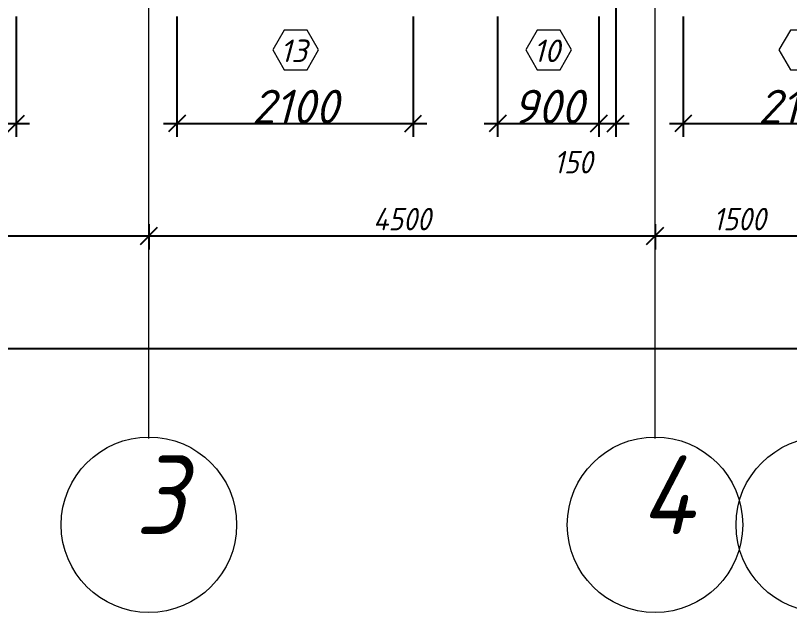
# Model space of a CAD drawing. Header units: millimetres. Extents: x 12986 to 523328, y -9759 to 30092.
# Drawn here: x 402255 to 409136, y -9567 to -4259 of the extents above; entities that cross this region are included whole.
import ezdxf

# ---------------------------------------------------------------- set-up
doc = ezdxf.new("R2010")
doc.units = ezdxf.units.MM
for name, color, linetype, lineweight in [('A-ANNO-DIMS', 7, 'Continuous', 9), ('A-GLAZ-IDEN', 7, 'Continuous', 9), ('Оси', 7, 'Continuous', 9), ('Оси-1', 7, 'Continuous', 20)]:
    doc.layers.add(name, color=color, linetype=linetype, lineweight=lineweight)
doc.styles.add('ISOCPEUR_I', font='isocpeui.ttf', dxfattribs={"height": 250})
doc.styles.add('ISOCPEUR_I_2', font='isocpeui.ttf', dxfattribs={"height": 300})
doc.styles.add('ISOCPEUR_I_3', font='isocpeui.ttf', dxfattribs={"width": 0.9, "height": 200})
doc.dimstyles.new('ISO-2_0_0_9К_СРЕДНИЙ_1', dxfattribs={"dimscale": 304.8, "dimtxt": 199.196235, "dimasz": 0.492126, "dimexe": 0.393701, "dimexo": 0, "dimgap": 0, "dimtad": 1, "dimdec": 0, "dimzin": 0, "dimdsep": 46, "dimtxsty": 'ISOCPEUR_I_3', "dimblk1": 'OBLIQUE', "dimblk2": 'OBLIQUE', "dimsah": 1, "dimcen": 0.09, "dimdle": 0.393701, "dimazin": 0, "dimtfac": 1, "dimtdec": 4, "dimtix": 1, "dimtmove": 2, "dimatfit": 3, "dimfxl": 1, "dimtvp": 1, "dimtolj": 1, "dimtzin": 0, "dimarcsym": 2})
doc.dimstyles.new('ISO-2_0_0_9К_СРЕДНИЙ_2', dxfattribs={"dimscale": 304.8, "dimtxt": 199.196235, "dimasz": 0.492126, "dimexe": 0.393701, "dimexo": 0, "dimgap": 0, "dimtad": 1, "dimdec": 0, "dimzin": 0, "dimdsep": 46, "dimtxsty": 'ISOCPEUR_I_2', "dimblk1": 'OBLIQUE', "dimblk2": 'OBLIQUE', "dimsah": 1, "dimcen": 0.09, "dimdle": 0.393701, "dimazin": 0, "dimtfac": 1, "dimtdec": 4, "dimtix": 1, "dimtmove": 0, "dimatfit": 3, "dimfxl": 1, "dimtvp": 1, "dimtolj": 1, "dimtzin": 0, "dimarcsym": 2})
doc.dimstyles.new('ISO-2_0_0_9К_СРЕДНИЙ_ФОН', dxfattribs={"dimscale": 304.8, "dimtxt": 199.196235, "dimasz": 0.492126, "dimexe": 0.393701, "dimexo": 0, "dimgap": 0.164042, "dimtad": 1, "dimdec": 0, "dimdsep": 46, "dimtxsty": 'ISOCPEUR_I_3', "dimblk1": 'OBLIQUE', "dimblk2": 'OBLIQUE', "dimsah": 1, "dimcen": 0.09, "dimdle": 0.393701, "dimazin": 0, "dimtfac": 1, "dimtdec": 4, "dimtix": 1, "dimtmove": 1, "dimatfit": 3, "dimfxl": 1, "dimtvp": 1, "dimtfill": 1, "dimtolj": 1, "dimtzin": 0, "dimarcsym": 2})
doc.dimstyles.new('ISO-2_0_0_9К_СРЕДНИЙ_ФОН_2', dxfattribs={"dimscale": 304.8, "dimtxt": 199.196235, "dimasz": 0.492126, "dimexe": 0.393701, "dimexo": 0, "dimgap": 0.164042, "dimtad": 1, "dimdec": 0, "dimdsep": 46, "dimtxsty": 'ISOCPEUR_I_3', "dimblk1": 'OBLIQUE', "dimblk2": 'OBLIQUE', "dimsah": 1, "dimcen": 0.09, "dimdle": 0.393701, "dimazin": 0, "dimtfac": 1, "dimtdec": 4, "dimtix": 1, "dimtmove": 2, "dimatfit": 3, "dimfxl": 1, "dimtvp": 1, "dimtfill": 1, "dimtolj": 1, "dimtzin": 0, "dimarcsym": 2})

# ---------------------------------------------------------------- blocks, each defined once
blk = doc.blocks.new('Ось сетки - Круг_Ø6_00__ISO-2_5_0_9K_ кружки поменьше-23056867-АР1_1_Кладочный план 3 этажа')
at = {"layer": 'Оси'}
blk.add_circle((0, 0), 2.6, dxfattribs=at)
blk = doc.blocks.new('_Oblique')
at = {"color": 0, "linetype": 'ByBlock', "lineweight": -2}
blk.add_line((-0.5, -0.5), (0.5, 0.5), dxfattribs=at)
blk = doc.blocks.new('*D3389')
at = {"layer": 'A-ANNO-DIMS', "color": 0, "lineweight": -2, "transparency": 16777216}
for p, q in [((399140.8, -6113.4), (399140.8, -6339.4)), ((403440.8, -6113.4), (403440.8, -6339.4)), ((399020.8, -6219.4), (403560.8, -6219.4))]:
    blk.add_line(p, q, dxfattribs=at)
at = {"layer": 'Defpoints', "color": 0, "transparency": 16777216}
for p in [(399140.8, -6113.4), (403440.8, -6113.4), (403440.8, -6219.4)]:
    blk.add_point(p, dxfattribs=at)
at = {"layer": 'A-ANNO-DIMS', "color": 0, "lineweight": -2, "transparency": 16777216, "xscale": 150, "yscale": 150, "zscale": 150, "rotation": 180}
blk.add_blockref('_Oblique', (399140.8, -6219.4), dxfattribs=at)
at = {"layer": 'A-ANNO-DIMS', "color": 0, "lineweight": -2, "transparency": 16777216, "xscale": 150, "yscale": 150, "zscale": 150}
blk.add_blockref('_Oblique', (403440.8, -6219.4), dxfattribs=at)
at = {"layer": 'A-ANNO-DIMS', "color": 0, "transparency": 16777216, "insert": (401290.8, -6069.4), "char_height": 200, "width": 625.17, "attachment_point": 5, "style": 'ISOCPEUR_I_3', "bg_fill": 3, "box_fill_scale": 1.1, "bg_fill_color": 256, "bg_fill_true_color": 13158600, "bg_fill_transparency": 0}
blk.add_mtext('\\A1;4300', dxfattribs=at)
blk = doc.blocks.new('*D3390')
at = {"layer": 'A-ANNO-DIMS', "color": 0, "lineweight": -2, "transparency": 16777216}
for p, q in [((403440.8, -6113.4), (403440.8, -6339.4)), ((407940.8, -6113.4), (407940.8, -6339.4)), ((403320.8, -6219.4), (408060.8, -6219.4))]:
    blk.add_line(p, q, dxfattribs=at)
at = {"layer": 'Defpoints', "color": 0, "transparency": 16777216}
for p in [(403440.8, -6113.4), (407940.8, -6113.4), (407940.8, -6219.4)]:
    blk.add_point(p, dxfattribs=at)
at = {"layer": 'A-ANNO-DIMS', "color": 0, "lineweight": -2, "transparency": 16777216, "xscale": 150, "yscale": 150, "zscale": 150, "rotation": 180}
blk.add_blockref('_Oblique', (403440.8, -6219.4), dxfattribs=at)
at = {"layer": 'A-ANNO-DIMS', "color": 0, "lineweight": -2, "transparency": 16777216, "xscale": 150, "yscale": 150, "zscale": 150}
blk.add_blockref('_Oblique', (407940.8, -6219.4), dxfattribs=at)
at = {"layer": 'A-ANNO-DIMS', "color": 0, "transparency": 16777216, "insert": (405690.8, -6069.4), "char_height": 200, "width": 625.17, "attachment_point": 5, "style": 'ISOCPEUR_I_3', "bg_fill": 3, "box_fill_scale": 1.1, "bg_fill_color": 256, "bg_fill_true_color": 13158600, "bg_fill_transparency": 0}
blk.add_mtext('\\A1;4500', dxfattribs=at)
blk = doc.blocks.new('*D3391')
at = {"layer": 'A-ANNO-DIMS', "color": 0, "lineweight": -2, "transparency": 16777216}
for p, q in [((407940.8, -6113.4), (407940.8, -6339.4)), ((409440.8, -6113.4), (409440.8, -6339.4)), ((407820.8, -6219.4), (409560.8, -6219.4))]:
    blk.add_line(p, q, dxfattribs=at)
at = {"layer": 'Defpoints', "color": 0, "transparency": 16777216}
for p in [(407940.8, -6113.4), (409440.8, -6113.4), (409440.8, -6219.4)]:
    blk.add_point(p, dxfattribs=at)
at = {"layer": 'A-ANNO-DIMS', "color": 0, "lineweight": -2, "transparency": 16777216, "xscale": 150, "yscale": 150, "zscale": 150, "rotation": 180}
blk.add_blockref('_Oblique', (407940.8, -6219.4), dxfattribs=at)
at = {"layer": 'A-ANNO-DIMS', "color": 0, "lineweight": -2, "transparency": 16777216, "xscale": 150, "yscale": 150, "zscale": 150}
blk.add_blockref('_Oblique', (409440.8, -6219.4), dxfattribs=at)
at = {"layer": 'A-ANNO-DIMS', "color": 0, "transparency": 16777216, "insert": (408690.8, -6069.4), "char_height": 200, "width": 560.814, "attachment_point": 5, "style": 'ISOCPEUR_I_3', "bg_fill": 3, "box_fill_scale": 1.1, "bg_fill_color": 256, "bg_fill_true_color": 13158600, "bg_fill_transparency": 0}
blk.add_mtext('\\A1;1500', dxfattribs=at)
blk = doc.blocks.new('*D3429')
at = {"layer": 'A-ANNO-DIMS', "color": 0, "lineweight": -2, "transparency": 16777216}
for p, q in [((395540.8, -7113), (395540.8, -7339.1)), ((520440.8, -7113), (520440.8, -7339.1)), ((395420.8, -7219.1), (456288.4, -7219.1)), ((520560.8, -7219.1), (457110.2, -7219.1))]:
    blk.add_line(p, q, dxfattribs=at)
at = {"layer": 'Defpoints', "color": 0, "transparency": 16777216}
for p in [(395540.8, -7113), (520440.8, -7113), (520440.8, -7219.1)]:
    blk.add_point(p, dxfattribs=at)
at = {"layer": 'A-ANNO-DIMS', "color": 0, "lineweight": -2, "transparency": 16777216, "xscale": 150, "yscale": 150, "zscale": 150, "rotation": 180}
blk.add_blockref('_Oblique', (395540.8, -7219.1), dxfattribs=at)
at = {"layer": 'A-ANNO-DIMS', "color": 0, "lineweight": -2, "transparency": 16777216, "xscale": 150, "yscale": 150, "zscale": 150}
blk.add_blockref('_Oblique', (520440.8, -7219.1), dxfattribs=at)
at = {"layer": 'A-ANNO-DIMS', "color": 0, "transparency": 16777216, "insert": (456258, -6907.8), "char_height": 200, "width": 882.593, "attachment_point": 1, "line_spacing_factor": 1.149209, "style": 'ISOCPEUR_I_3', "bg_fill": 3, "box_fill_scale": 1.1, "bg_fill_color": 256, "bg_fill_true_color": 13158600, "bg_fill_transparency": 0}
blk.add_mtext('\\A1;124900', dxfattribs=at)
blk = doc.blocks.new('AAR_СКБ_Марка_Окна_Перемычка и проем - Марка проема-25443838-АР1_1_Кладочный план 3 этажа')
at = {"layer": 'A-GLAZ-IDEN'}
for p, q in [((-0.968, -0.984), (-1.986, -2.747)), ((1.067, -0.984), (-0.968, -0.984)), ((2.085, -2.747), (1.067, -0.984)), ((-1.986, -2.747), (-0.968, -4.509)), ((1.067, -4.509), (2.085, -2.747)), ((-0.968, -4.509), (1.067, -4.509))]:
    blk.add_line(p, q, dxfattribs=at)
blk = doc.blocks.new('*D3816')
at = {"layer": 'A-ANNO-DIMS', "color": 0, "lineweight": -2, "transparency": 16777216}
for p, q in [((408190.8, -4269.3), (408190.8, -5339.3)), ((410290.8, -4269.3), (410290.8, -5339.3)), ((408070.8, -5219.3), (410410.8, -5219.3))]:
    blk.add_line(p, q, dxfattribs=at)
at = {"layer": 'Defpoints', "color": 0, "transparency": 16777216}
for p in [(408190.8, -4269.3), (410290.8, -4269.3), (410290.8, -5219.3)]:
    blk.add_point(p, dxfattribs=at)
at = {"layer": 'A-ANNO-DIMS', "color": 0, "lineweight": -2, "transparency": 16777216, "xscale": 150, "yscale": 150, "zscale": 150, "rotation": 180}
blk.add_blockref('_Oblique', (408190.8, -5219.3), dxfattribs=at)
at = {"layer": 'A-ANNO-DIMS', "color": 0, "lineweight": -2, "transparency": 16777216, "xscale": 150, "yscale": 150, "zscale": 150}
blk.add_blockref('_Oblique', (410290.8, -5219.3), dxfattribs=at)
at = {"layer": 'A-ANNO-DIMS', "color": 0, "transparency": 16777216, "insert": (409240.8, -5069.3), "char_height": 300, "width": 560.814, "attachment_point": 5, "style": 'ISOCPEUR_I_2'}
blk.add_mtext('\\A1;2100', dxfattribs=at)
blk = doc.blocks.new('*D3817')
at = {"layer": 'A-ANNO-DIMS', "color": 0, "lineweight": -2, "transparency": 16777216}
for p, q in [((406540.8, -4269.3), (406540.8, -5339.3)), ((407440.8, -4269.3), (407440.8, -5339.3)), ((406420.8, -5219.3), (407560.8, -5219.3))]:
    blk.add_line(p, q, dxfattribs=at)
at = {"layer": 'Defpoints', "color": 0, "transparency": 16777216}
for p in [(406540.8, -4269.3), (407440.8, -4269.3), (407440.8, -5219.3)]:
    blk.add_point(p, dxfattribs=at)
at = {"layer": 'A-ANNO-DIMS', "color": 0, "lineweight": -2, "transparency": 16777216, "xscale": 150, "yscale": 150, "zscale": 150, "rotation": 180}
blk.add_blockref('_Oblique', (406540.8, -5219.3), dxfattribs=at)
at = {"layer": 'A-ANNO-DIMS', "color": 0, "lineweight": -2, "transparency": 16777216, "xscale": 150, "yscale": 150, "zscale": 150}
blk.add_blockref('_Oblique', (407440.8, -5219.3), dxfattribs=at)
at = {"layer": 'A-ANNO-DIMS', "color": 0, "transparency": 16777216, "insert": (406990.8, -5069.3), "char_height": 300, "width": 455.087, "attachment_point": 5, "style": 'ISOCPEUR_I_2'}
blk.add_mtext('\\A1;900', dxfattribs=at)
blk = doc.blocks.new('*D3818')
at = {"layer": 'A-ANNO-DIMS', "color": 0, "lineweight": -2, "transparency": 16777216}
for p, q in [((407590.8, -3969.3), (407590.8, -5339.3)), ((407440.8, -4269.3), (407440.8, -5339.3)), ((407320.8, -5219.3), (407710.8, -5219.3))]:
    blk.add_line(p, q, dxfattribs=at)
at = {"layer": 'Defpoints', "color": 0, "transparency": 16777216}
for p in [(407590.8, -3969.3), (407440.8, -4269.3), (407590.8, -5219.3)]:
    blk.add_point(p, dxfattribs=at)
at = {"layer": 'A-ANNO-DIMS', "color": 0, "lineweight": -2, "transparency": 16777216, "xscale": 150, "yscale": 150, "zscale": 150, "rotation": 180}
blk.add_blockref('_Oblique', (407440.8, -5219.3), dxfattribs=at)
at = {"layer": 'A-ANNO-DIMS', "color": 0, "lineweight": -2, "transparency": 16777216, "xscale": 150, "yscale": 150, "zscale": 150}
blk.add_blockref('_Oblique', (407590.8, -5219.3), dxfattribs=at)
at = {"layer": 'A-ANNO-DIMS', "color": 0, "transparency": 16777216, "insert": (407040.8, -5463.4), "char_height": 200, "width": 409.118, "attachment_point": 1, "line_spacing_factor": 1.149209, "style": 'ISOCPEUR_I_3'}
blk.add_mtext('\\A1;150', dxfattribs=at)
blk = doc.blocks.new('*D3819')
at = {"layer": 'A-ANNO-DIMS', "color": 0, "lineweight": -2, "transparency": 16777216}
for p, q in [((403690.6, -4269.3), (403690.6, -5339.3)), ((405790.6, -4269.3), (405790.6, -5339.3)), ((403570.6, -5219.3), (405910.6, -5219.3))]:
    blk.add_line(p, q, dxfattribs=at)
at = {"layer": 'Defpoints', "color": 0, "transparency": 16777216}
for p in [(403690.6, -4269.3), (405790.6, -4269.3), (405790.6, -5219.3)]:
    blk.add_point(p, dxfattribs=at)
at = {"layer": 'A-ANNO-DIMS', "color": 0, "lineweight": -2, "transparency": 16777216, "xscale": 150, "yscale": 150, "zscale": 150, "rotation": 180}
blk.add_blockref('_Oblique', (403690.6, -5219.3), dxfattribs=at)
at = {"layer": 'A-ANNO-DIMS', "color": 0, "lineweight": -2, "transparency": 16777216, "xscale": 150, "yscale": 150, "zscale": 150}
blk.add_blockref('_Oblique', (405790.6, -5219.3), dxfattribs=at)
at = {"layer": 'A-ANNO-DIMS', "color": 0, "transparency": 16777216, "insert": (404740.6, -5069.3), "char_height": 300, "width": 560.814, "attachment_point": 5, "style": 'ISOCPEUR_I_2'}
blk.add_mtext('\\A1;2100', dxfattribs=at)
blk = doc.blocks.new('*D3820')
at = {"layer": 'A-ANNO-DIMS', "color": 0, "lineweight": -2, "transparency": 16777216}
for p, q in [((399160.8, -4269.3), (399160.8, -5339.3)), ((402260.8, -4269.3), (402260.8, -5339.3)), ((399040.8, -5219.3), (402380.8, -5219.3))]:
    blk.add_line(p, q, dxfattribs=at)
at = {"layer": 'Defpoints', "color": 0, "transparency": 16777216}
for p in [(399160.8, -4269.3), (402260.8, -4269.3), (402260.8, -5219.3)]:
    blk.add_point(p, dxfattribs=at)
at = {"layer": 'A-ANNO-DIMS', "color": 0, "lineweight": -2, "transparency": 16777216, "xscale": 150, "yscale": 150, "zscale": 150, "rotation": 180}
blk.add_blockref('_Oblique', (399160.8, -5219.3), dxfattribs=at)
at = {"layer": 'A-ANNO-DIMS', "color": 0, "lineweight": -2, "transparency": 16777216, "xscale": 150, "yscale": 150, "zscale": 150}
blk.add_blockref('_Oblique', (402260.8, -5219.3), dxfattribs=at)
at = {"layer": 'A-ANNO-DIMS', "color": 0, "transparency": 16777216, "insert": (400710.8, -5069.3), "char_height": 300, "width": 560.814, "attachment_point": 5, "style": 'ISOCPEUR_I_2'}
blk.add_mtext('\\A1;3100', dxfattribs=at)

msp = doc.modelspace()

# ---------------------------------------------------------------- linework, layer by layer
at = {"layer": 'Оси-1'}
for p, q in [((403440.80852, -8019.25359), (403440.80852, 24767.68957)), ((407940.80852, -8019.25359), (407940.80852, 24767.68957))]:
    msp.add_line(p, q, dxfattribs=at)

# ---------------------------------------------------------------- block references
at = {"layer": 'A-GLAZ-IDEN', "xscale": 99.99999999999993, "yscale": 99.99999999999993, "zscale": 99.99999999999993}
for p in [(404740.55198, -4290.6025), (406990.80856, -4290.6025), (409240.80852, -4290.6025)]:
    msp.add_blockref('AAR_СКБ_Марка_Окна_Перемычка и проем - Марка проема-25443838-АР1_1_Кладочный план 3 этажа', p, dxfattribs=at)
at = {"layer": 'Оси', "xscale": 300, "yscale": 300, "zscale": 99.99999999999993}
for p in [(403440.80852, -8786.50718), (407940.80852, -8786.50718), (409440.80852, -8786.50718)]:
    msp.add_blockref('Ось сетки - Круг_Ø6_00__ISO-2_5_0_9K_ кружки поменьше-23056867-АР1_1_Кладочный план 3 этажа', p, dxfattribs=at)

# ---------------------------------------------------------------- texts
at = {"layer": 'A-GLAZ-IDEN', "char_height": 200, "width": 274.177125, "attachment_point": 1, "style": 'ISOCPEUR_I_2'}
for s, insert in [('13', (404606.65346, -4473.24388)), ('10', (406856.91004, -4473.24388))]:
    msp.add_mtext(s, dxfattribs=dict(at, insert=insert))
at = {"layer": 'Оси', "char_height": 700, "attachment_point": 1, "style": 'ISOCPEUR_I'}
for s, insert, width in [('\\fISOCPEUR|b0|i1|c204|p34|;\\W.9;3', (403319.1302, -8170.47894), 202.02525), ('\\fISOCPEUR|b0|i1|c204|p34|;\\W.9;4', (407810.1302, -8170.47894), 223.6708125)]:
    msp.add_mtext(s, dxfattribs=dict(at, insert=insert, width=width))

# ---------------------------------------------------------------- dimensions: what is measured, and where the dimension line sits
at = {"layer": 'A-ANNO-DIMS'}
dim = msp.add_linear_dim(base=(407590.80852, -5219.2579), p1=(407440.80856, -4269.25359), p2=(407590.80852, -3969.25359), dimstyle='ISO-2_0_0_9К_СРЕДНИЙ_1', override={"dimpost": '<>', "dimfxl": 335.410176}, dxfattribs=at)
dim.commit()
dim.dimension.update_dxf_attribs({"geometry": '*D3818', "text_midpoint": (407245.39441, -5596.77722), "dimtype": 160})
for base, p1, p2, override, picture, middle in [((402260.80853, -5219.2579), (399160.80853, -4269.25359), (402260.80853, -4269.25359), {"dimpost": '<>', "dimfxl": 3100}, '*D3820', (400710.80853, -5069.2579)), ((405790.55198, -5219.2579), (403690.55198, -4269.25359), (405790.55198, -4269.25359), {"dimpost": '<>', "dimfxl": 2100}, '*D3819', (404740.55198, -5069.2579)), ((407440.80856, -5219.2579), (406540.80856, -4269.25359), (407440.80856, -4269.25359), {"dimpost": '<>', "dimfxl": 900}, '*D3817', (406990.80856, -5069.2579)), ((410290.80852, -5219.2579), (408190.80852, -4269.25359), (410290.80852, -4269.25359), {"dimpost": '<>', "dimfxl": 2100}, '*D3816', (409240.80852, -5069.2579))]:
    dim = msp.add_linear_dim(base=base, p1=p1, p2=p2, dimstyle='ISO-2_0_0_9К_СРЕДНИЙ_2', override=override, dxfattribs=at)
    dim.commit()
    dim.dimension.update_dxf_attribs({"geometry": picture, "text_midpoint": middle})

# ---------------------------------------------------------------- next in the draw order: dimensions: what is measured, and where the dimension line sits
dim = msp.add_linear_dim(base=(403440.80852, -6219.43197), p1=(399140.80854, -6113.36595), p2=(403440.80852, -6113.36595), dimstyle='ISO-2_0_0_9К_СРЕДНИЙ_ФОН', override={"dimpost": '<>', "dimfxl": 4299.999972}, dxfattribs=at)
dim.commit()
dim.dimension.update_dxf_attribs({"geometry": '*D3389', "text_midpoint": (401290.80853, -6069.43197)})
dim = msp.add_linear_dim(base=(520440.80852, -7219.07555), p1=(395540.80855, -7113.00953), p2=(520440.80852, -7113.00953), dimstyle='ISO-2_0_0_9К_СРЕДНИЙ_ФОН_2', override={"dimpost": '<>', "dimfxl": 124899.999966}, dxfattribs=at)
dim.commit()
dim.dimension.update_dxf_attribs({"geometry": '*D3429', "text_midpoint": (456699.32953, -7041.11773), "dimtype": 160})

# ---------------------------------------------------------------- next in the draw order: dimensions: what is measured, and where the dimension line sits
dim = msp.add_linear_dim(base=(407940.80852, -6219.43197), p1=(403440.80852, -6113.36595), p2=(407940.80852, -6113.36595), dimstyle='ISO-2_0_0_9К_СРЕДНИЙ_ФОН', override={"dimpost": '<>', "dimfxl": 4500}, dxfattribs=at)
dim.commit()
dim.dimension.update_dxf_attribs({"geometry": '*D3390', "text_midpoint": (405690.80852, -6069.43197)})

# ---------------------------------------------------------------- next in the draw order: dimensions: what is measured, and where the dimension line sits
dim = msp.add_linear_dim(base=(409440.80852, -6219.43197), p1=(407940.80852, -6113.36595), p2=(409440.80852, -6113.36595), dimstyle='ISO-2_0_0_9К_СРЕДНИЙ_ФОН', override={"dimpost": '<>', "dimfxl": 1500}, dxfattribs=at)
dim.commit()
dim.dimension.update_dxf_attribs({"geometry": '*D3391', "text_midpoint": (408690.80852, -6069.43197)})

doc.saveas('drawing.dxf')
